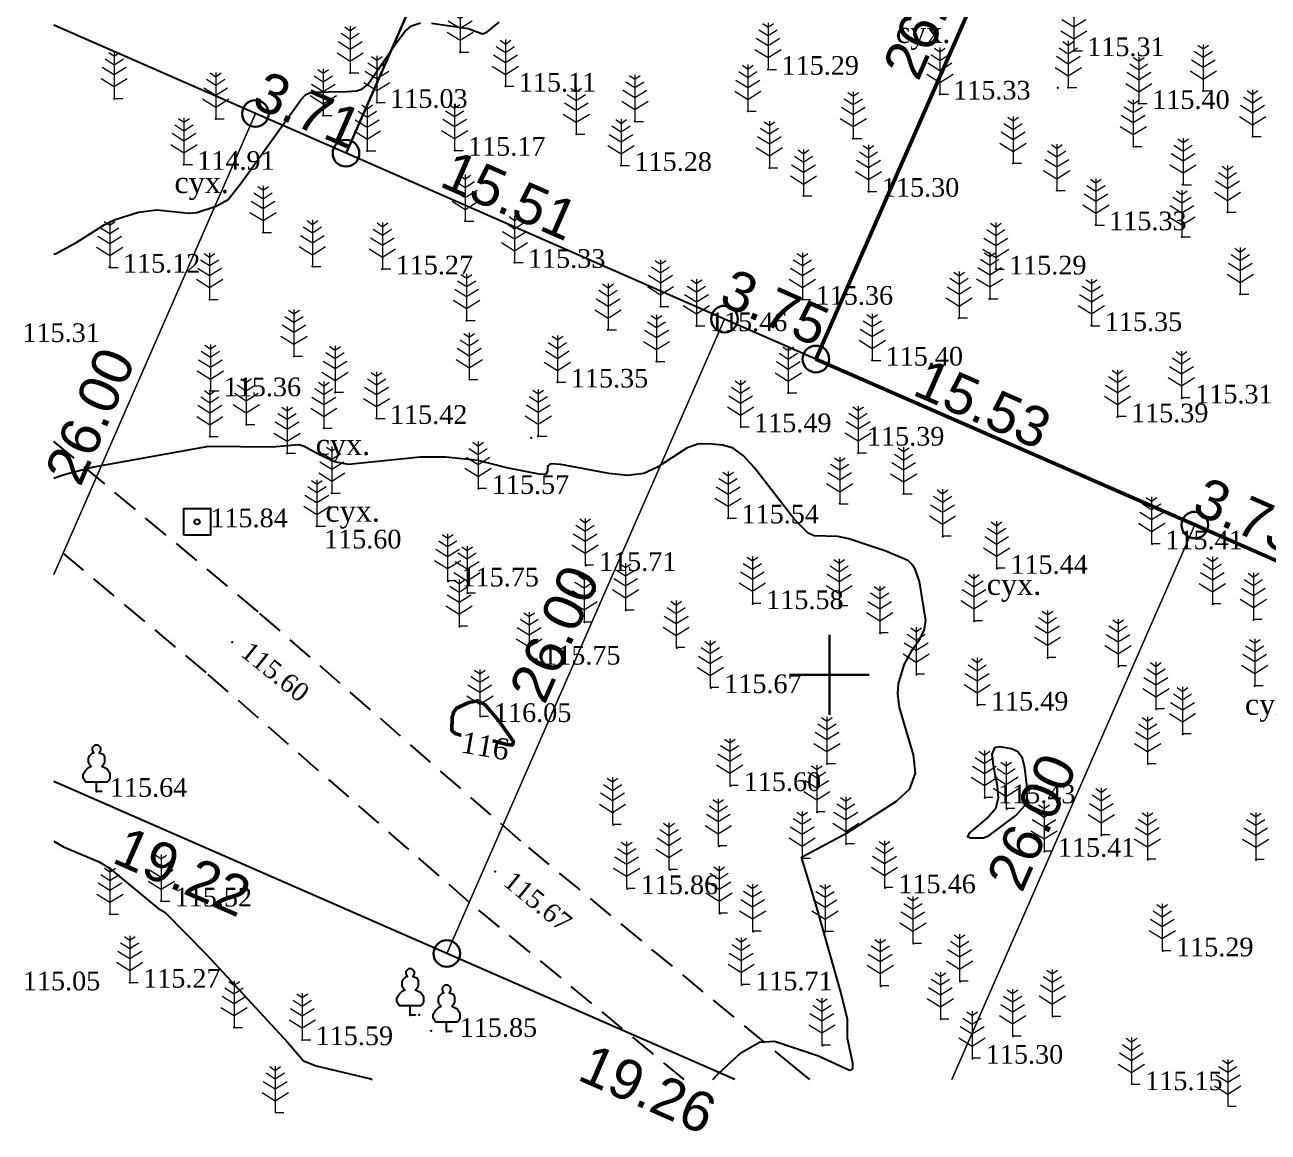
# Model space of a CAD drawing. Header units: millimetres. Extents: x 5405469 to 5405583, y 5524904 to 5525011.
# Drawn here: x 5405469.8 to 5405516.47, y 5524932.83 to 5524974.39 of the extents above; entities that cross this region are included whole.
import ezdxf
from ezdxf.enums import TextEntityAlignment as Align

# ---------------------------------------------------------------- set-up
doc = ezdxf.new("R2010")
doc.units = ezdxf.units.MM
doc.linetypes.add('DASHEDX2', pattern=[1.5, 1, -0.5])
doc.layers.add('11900000', color=1, linetype='Continuous', lineweight=30)
doc.layers.add('ТОЧКИ', color=7, linetype='Continuous', lineweight=30)
for name, color, linetype in [('SC007', 7, 'Continuous'), ('горизонтали', 42, 'Continuous'), ('дороги', 7, 'Continuous'), ('Ділянки_Межі', 10, 'Continuous'), ('надписи', 7, 'Continuous'), ('отметки', 7, 'Continuous'), ('промеры', 185, 'Continuous'), ('Растительность', 7, 'Continuous')]:
    doc.layers.add(name, color=color, linetype=linetype)
doc.styles.get("Standard").update_dxf_attribs({"font": 'arial.ttf'})
doc.styles.add('times', font='times.ttf')

# ---------------------------------------------------------------- blocks, each defined once
blk = doc.blocks.new('SYMBOL902')
at = {"layer": 'SC007'}
blk.add_lwpolyline([(-1.25, -1.25), (-1.25, 1.25), (1.25, 1.25), (1.25, -1.25)], close=True, dxfattribs=at)
blk.add_circle((0, 0), 0.25, dxfattribs=at)
blk = doc.blocks.new('A$C51FE15A3')
at = {"layer": 'Растительность', "color": 94, "lineweight": 0}
for points in [[(-0.343, 1.489), (0, 1.267), (0.343, 1.489)], [(-0.201, 1.726), (0, 1.584), (0.201, 1.726)], [(0, 1.75), (0, 0), (0.319, 0)], [(-0.447, 1.172), (0, 0.895), (0.447, 1.172)], [(-0.493, 0.753), (0, 0.444), (0.493, 0.753)]]:
    blk.add_lwpolyline(points, dxfattribs=at)
blk = doc.blocks.new('A$C2ACB5305')
at = {"layer": 'Растительность'}
blk.add_lwpolyline([(0.2, 0), (0.2, 0), (0, 0), (0, 0.35), (-0.4, 0.35), (-0.5, 0.5), (-0.5, 0.65), (-0.4, 0.8), (-0.3, 0.9), (-0.2, 0.95), (-0.25, 1), (-0.3, 1.1), (-0.3, 1.25), (-0.25, 1.35), (-0.15, 1.45), (-0.1, 1.45), (-0.15, 1.55), (-0.15, 1.65), (-0.05, 1.75), (0.05, 1.75), (0.15, 1.65), (0.15, 1.55), (0.1, 1.45), (0.25, 1.4), (0.3, 1.3), (0.3, 1.1), (0.25, 1), (0.2, 0.95), (0.4, 0.85), (0.5, 0.7), (0.5, 0.5), (0.45, 0.4), (0.4, 0.35), (0, 0.35)], dxfattribs=at)

msp = doc.modelspace()

# ---------------------------------------------------------------- linework, layer by layer
at = {"layer": '11900000', "color": 7}
for points in [[(5405500, 5524948.5, 0), (5405500, 5524951.5, 0)], [(5405500, 5524948.5, 0), (5405500, 5524951.5, 0)], [(5405498.5, 5524950, 0), (5405501.5, 5524950, 0)], [(5405498.5, 5524950, 0), (5405501.5, 5524950, 0)]]:
    msp.add_polyline3d(points, dxfattribs=at)
at = {"layer": 'горизонтали', "color": 32}
for points in [[(5405485.057, 5524974.462, 115), (5405486.437, 5524974.252, 115), (5405486.977, 5524974.052, 115), (5405487.137, 5524974.112, 115), (5405487.607, 5524974.492, 115)], [(5405470.883, 5524965.787, 115), (5405470.967, 5524965.812, 115), (5405471.747, 5524966.242, 115), (5405472.797, 5524966.902, 115), (5405473.187, 5524967.092, 115), (5405474.057, 5524967.362, 115), (5405474.747, 5524967.452, 115), (5405475.947, 5524967.322, 115), (5405476.257, 5524967.352, 115), (5405476.977, 5524967.592, 115), (5405477.427, 5524967.842, 115), (5405477.927, 5524968.472, 115), (5405480.167, 5524971.592, 115), (5405480.337, 5524971.772, 115), (5405480.547, 5524971.872, 115), (5405481.897, 5524971.892, 115), (5405482.247, 5524971.922, 115), (5405482.467, 5524971.992, 115), (5405482.677, 5524972.152, 115), (5405483.767, 5524973.742, 115), (5405484.077, 5524974.152, 115), (5405484.317, 5524974.362, 115), (5405484.647, 5524974.472, 115)], [(5405495.622, 5524934.801, 115.5), (5405495.837, 5524935.032, 115.5), (5405496.677, 5524935.802, 115.5), (5405497.377, 5524936.212, 115.5), (5405497.947, 5524936.242, 115.5), (5405499.597, 5524935.692, 115.5), (5405500.757, 5524935.152, 115.5), (5405500.887, 5524935.212, 115.5), (5405500.887, 5524935.422, 115.5), (5405500.677, 5524936.352, 115.5), (5405500.687, 5524937.072, 115.5), (5405500.437, 5524938.082, 115.5), (5405499.527, 5524941.262, 115.5), (5405498.957, 5524943.152, 115.5), (5405500.647, 5524944.052, 115.5), (5405502.517, 5524945.252, 115.5), (5405503.027, 5524945.722, 115.5), (5405503.237, 5524946.302, 115.5), (5405503.157, 5524946.992, 115.5), (5405502.637, 5524948.772, 115.5), (5405502.567, 5524949.282, 115.5), (5405502.597, 5524949.652, 115.5), (5405502.807, 5524950.372, 115.5), (5405503.117, 5524950.942, 115.5), (5405503.407, 5524951.362, 115.5), (5405503.557, 5524951.672, 115.5), (5405503.617, 5524952.032, 115.5), (5405503.387, 5524953.502, 115.5), (5405503.227, 5524953.962, 115.5), (5405503.107, 5524954.142, 115.5), (5405502.947, 5524954.282, 115.5), (5405502.117, 5524954.632, 115.5), (5405500.727, 5524955.102, 115.5), (5405500.317, 5524955.192, 115.5), (5405499.427, 5524955.212, 115.5), (5405499.207, 5524955.312, 115.5), (5405498.697, 5524955.832, 115.5), (5405497.177, 5524957.772, 115.5), (5405496.777, 5524958.222, 115.5), (5405496.387, 5524958.502, 115.5), (5405496.007, 5524958.622, 115.5), (5405495.457, 5524958.672, 115.5), (5405495.067, 5524958.652, 115.5), (5405494.657, 5524958.512, 115.5), (5405493.547, 5524957.792, 115.5), (5405493.037, 5524957.552, 115.5), (5405492.427, 5524957.482, 115.5), (5405491.717, 5524957.552, 115.5), (5405489.917, 5524957.892, 115.5), (5405489.537, 5524957.912, 115.5), (5405489.417, 5524957.822, 115.5), (5405489.417, 5524957.632, 115.5), (5405489.357, 5524957.532, 115.5), (5405489.167, 5524957.512, 115.5), (5405487.897, 5524957.762, 115.5), (5405486.817, 5524958.042, 115.5), (5405485.597, 5524958.172, 115.5), (5405484.637, 5524958.162, 115.5), (5405481.947, 5524957.892, 115.5), (5405481.427, 5524957.992, 115.5), (5405480.827, 5524958.262, 115.5), (5405480.277, 5524958.572, 115.5), (5405480.077, 5524958.632, 115.5), (5405479.087, 5524958.542, 115.5), (5405476.687, 5524958.562, 115.5), (5405472.377, 5524957.792, 115.5), (5405471.267, 5524957.502, 115.5), (5405470.883, 5524957.37, 115.5)], [(5405470.883, 5524943.751, 115.5), (5405471.247, 5524943.542, 115.5), (5405472.587, 5524942.982, 115.5), (5405472.977, 5524942.742, 115.5), (5405474.787, 5524941.242, 115.5), (5405475.057, 5524941.092, 115.5), (5405476.617, 5524939.502, 115.5), (5405479.657, 5524936.202, 115.5), (5405480.257, 5524935.502, 115.5), (5405480.727, 5524935.322, 115.5), (5405482.787, 5524934.832, 115.5), (5405482.836, 5524934.801, 115.5)]]:
    msp.add_polyline3d(points, dxfattribs=at)
at = {"layer": 'горизонтали', "color": 32, "lineweight": 50}
for points in [[(5405485.837, 5524948.412, 116), (5405485.897, 5524948.602, 116), (5405486.007, 5524948.742, 116), (5405486.467, 5524948.962, 116), (5405486.797, 5524949.022, 116), (5405487.067, 5524948.882, 116), (5405487.597, 5524948.272, 116), (5405488.137, 5524947.492, 116), (5405488.107, 5524947.362, 116), (5405487.897, 5524947.382, 116), (5405487.372, 5524947.522, 116)], [(5405486.182, 5524947.73, 116), (5405486.167, 5524947.732, 116), (5405485.947, 5524947.792, 116), (5405485.827, 5524947.912, 116), (5405485.837, 5524948.412, 116), (5405485.837, 5524948.412, 116)]]:
    msp.add_polyline3d(points, dxfattribs=at)
at = {"layer": 'горизонтали', "color": 32}
msp.add_polyline3d([(5405505.787, 5524943.882, 115.5), (5405506.007, 5524943.962, 115.5), (5405506.997, 5524944.722, 115.5), (5405507.357, 5524945.102, 115.5), (5405507.427, 5524945.242, 115.5), (5405507.417, 5524945.872, 115.5), (5405507.337, 5524946.502, 115.5), (5405507.247, 5524946.872, 115.5), (5405507.077, 5524947.102, 115.5), (5405506.837, 5524947.222, 115.5), (5405506.407, 5524947.292, 115.5), (5405506.197, 5524947.252, 115.5), (5405506.107, 5524947.022, 115.5), (5405506.147, 5524946.602, 115.5), (5405506.307, 5524945.832, 115.5), (5405506.337, 5524945.362, 115.5), (5405506.237, 5524944.972, 115.5), (5405505.977, 5524944.672, 115.5), (5405505.257, 5524944.062, 115.5), (5405505.187, 5524943.932, 115.5), (5405505.297, 5524943.872, 115.5), (5405505.787, 5524943.882, 115.5)], close=True, dxfattribs=at)
at = {"layer": 'дороги', "color": 7, "linetype": 'DASHEDX2', "elevation": 112.707}
for points in [[(5405499.271, 5524934.801), (5405498.739, 5524935.236), (5405488.419, 5524943.754), (5405478.555, 5524952.36), (5405470.883, 5524958.757)], [(5405494.553, 5524934.801), (5405486.477, 5524941.466), (5405476.607, 5524950.078), (5405470.883, 5524954.851)]]:
    msp.add_lwpolyline(points, dxfattribs=at)
at = {"layer": 'Ділянки_Межі', "lineweight": 25}
for points in [[(5405475.047, 5525008.554), (5405482.819, 5525005.178), (5405480.011, 5524998.766), (5405492.281, 5524993.391), (5405481.853, 5524969.573), (5405478.451, 5524971.063), (5405470.883, 5524974.376)], [(5405496.447, 5524934.801), (5405485.638, 5524939.534), (5405470.883, 5524945.994)]]:
    msp.add_lwpolyline(points, dxfattribs=at)
msp.add_lwpolyline([(5405481.853, 5524969.573), (5405492.281, 5524993.391), (5405509.94, 5524985.659), (5405499.497, 5524961.849), (5405496.065, 5524963.351)], close=True, dxfattribs=at)
at = {"layer": 'Ділянки_Межі', "lineweight": 50}
msp.add_lwpolyline([(5405499.497, 5524961.849), (5405509.94, 5524985.659), (5405527.584, 5524977.934), (5405517.141, 5524954.124), (5405513.725, 5524955.62)], close=True, dxfattribs=at)
at = {"layer": 'Ділянки_Межі', "lineweight": 0}
for points in [[(5405470.883, 5524974.376), (5405478.451, 5524971.063), (5405470.883, 5524953.766)], [(5405470.883, 5524953.766), (5405478.451, 5524971.063), (5405481.853, 5524969.573), (5405496.065, 5524963.351), (5405485.638, 5524939.534), (5405470.883, 5524945.994)], [(5405485.638, 5524939.534), (5405496.065, 5524963.351), (5405499.497, 5524961.849), (5405513.725, 5524955.62), (5405504.593, 5524934.801)], [(5405504.593, 5524934.801), (5405513.725, 5524955.62), (5405517.141, 5524954.124), (5405531.332, 5524947.911), (5405525.592, 5524934.801)], [(5405496.447, 5524934.801), (5405485.638, 5524939.534)]]:
    msp.add_lwpolyline(points, dxfattribs=at)
at = {"layer": 'отметки', "color": 7}
for p in [(5405486.137, 5524973.371, 115.078), (5405509.18, 5524973.42, 115.308), (5405497.704, 5524972.72, 115.286), (5405482.013, 5524972.591, 114.962), (5405487.84, 5524972.088, 115.113), (5405504.147, 5524971.79, 115.325), (5405508.573, 5524972.034, 115.33), (5405508.97, 5524972.036, 115.329), (5405514.039, 5524971.913, 115.348), (5405473.151, 5524971.631, 114.707), (5405473.162, 5524971.619, 114.693), (5405483.012, 5524971.478, 115.028), (5405511.622, 5524971.438, 115.402), (5405476.961, 5524970.864, 114.907), (5405481.001, 5524970.988, 115.045), (5405492.698, 5524970.772, 115.174), (5405496.936, 5524971.147, 115.201), (5405490.505, 5524970.29, 115.208), (5405500.899, 5524970.128, 115.353), (5405511.415, 5524969.825, 115.357), (5405515.894, 5524970.205, 115.407), (5405482.649, 5524969.664, 115.132), (5405485.935, 5524969.682, 115.165), (5405475.767, 5524969.152, 114.911), (5405492.183, 5524969.113, 115.276), (5405497.753, 5524969.03, 115.289), (5405506.904, 5524969.197, 115.365), (5405499.025, 5524967.97, 115.259), (5405501.471, 5524968.142, 115.302), (5405508.538, 5524968.173, 115.355), (5405513.277, 5524968.395, 115.392), (5405486.333, 5524967.018, 115.26), (5405514.95, 5524967.357, 115.315), (5405478.739, 5524966.605, 115.074), (5405510.006, 5524966.884, 115.333), (5405513.235, 5524966.436, 115.358), (5405472.978, 5524965.292, 115.12), (5405480.594, 5524965.322, 115.182), (5405483.216, 5524965.227, 115.271), (5405488.184, 5524965.473, 115.326), (5405506.247, 5524965.223, 115.29), (5405515.429, 5524964.284, 115.223), (5405476.733, 5524964.089, 115.151), (5405493.661, 5524963.824, 115.374), (5405498.986, 5524964.088, 115.358), (5405506.018, 5524964.106, 115.355), (5405486.379, 5524963.299, 115.295), (5405504.866, 5524963.386, 115.315), (5405491.687, 5524962.941, 115.329), (5405495.015, 5524963.098, 115.463), (5405509.841, 5524963.102, 115.351), (5405479.901, 5524961.959, 115.216), (5405493.513, 5524961.756, 115.453), (5405501.612, 5524961.802, 115.401), (5405486.484, 5524961.085, 115.311), (5405489.793, 5524960.981, 115.354), (5405476.759, 5524960.654, 115.36), (5405481.445, 5524960.599, 115.313), (5405498.457, 5524960.578, 115.406), (5405513.234, 5524960.383, 115.306), (5405483.002, 5524959.615, 115.422), (5405510.825, 5524959.675, 115.385), (5405478.113, 5524959.389, 115.394), (5405481.015, 5524959.255, 115.456), (5405496.673, 5524959.304, 115.488), (5405476.744, 5524958.945, 115.455), (5405488.806, 5524958.892, 115.408), (5405489.067, 5524958.958, 115.45), (5405479.64, 5524958.321, 115.526), (5405501.077, 5524958.334, 115.391), (5405481.322, 5524956.818, 115.546), (5405486.827, 5524956.986, 115.569), (5405502.787, 5524956.792, 115.395), (5405500.39, 5524956.425, 115.46), (5405496.2, 5524955.88, 115.544), (5405480.755, 5524955.573, 115.604), (5405504.259, 5524955.194, 115.456), (5405512.115, 5524954.909, 115.414), (5405490.852, 5524954.098, 115.71), (5405506.296, 5524953.987, 115.444), (5405485.688, 5524953.515, 115.75), (5405486.416, 5524953.064, 115.729), (5405497.129, 5524952.664, 115.578), (5405500.383, 5524952.575, 115.59), (5405514.395, 5524952.65, 115.346), (5405492.365, 5524952.421, 115.701), (5405486.117, 5524951.806, 115.787), (5405490.805, 5524951.972, 115.707), (5405505.44, 5524952.006, 115.433), (5405515.931, 5524952.058, 115.302), (5405477.581, 5524951.219, 115.596), (5405501.911, 5524951.555, 115.569), (5405494.275, 5524951.004, 115.729), (5405488.755, 5524950.58, 115.753), (5405508.201, 5524950.635, 115.465), (5405510.856, 5524950.314, 115.404), (5405503.277, 5524950.01, 115.466), (5405495.552, 5524949.511, 115.674), (5405515.977, 5524949.577, 115.353), (5405505.567, 5524948.856, 115.486), (5405486.906, 5524948.427, 116.05), (5405512.272, 5524948.707, 115.361), (5405513.276, 5524947.77, 115.317), (5405499.924, 5524946.65, 115.608), (5405511.964, 5524946.65, 115.383), (5405472.486, 5524945.62, 115.639), (5405496.285, 5524945.835, 115.598), (5405505.833, 5524945.375, 115.429), (5405499.548, 5524944.84, 115.549), (5405506.662, 5524944.969, 115.522), (5405491.891, 5524944.363, 115.879), (5405510.22, 5524943.974, 115.341), (5405495.858, 5524943.561, 115.656), (5405500.637, 5524943.647, 115.486), (5405508.079, 5524943.367, 115.412), (5405498.996, 5524943.104, 115.498), (5405511.959, 5524943.066, 115.351), (5405516.027, 5524943.053, 115.268), (5405487.448, 5524942.61, 115.672), (5405494.009, 5524942.679, 115.747), (5405492.418, 5524941.965, 115.86), (5405502.091, 5524941.999, 115.461), (5405474.918, 5524941.502, 115.524), (5405472.992, 5524941.013, 115.4), (5405495.886, 5524941.042, 115.632), (5405497.142, 5524940.364, 115.647), (5405499.857, 5524940.358, 115.497), (5405503.161, 5524939.913, 115.424), (5405512.517, 5524939.631, 115.291), (5405473.735, 5524938.453, 115.267), (5405496.716, 5524938.354, 115.709), (5405501.929, 5524938.316, 115.443), (5405504.906, 5524938.485, 115.374), (5405484.257, 5524937.224, 115.766), (5405484.598, 5524937.235, 115.868), (5405508.389, 5524937.169, 115.265), (5405477.652, 5524936.759, 115.284), (5405504.192, 5524937.072, 115.32), (5405480.213, 5524936.298, 115.587), (5405485.047, 5524936.636, 115.768), (5405485.622, 5524936.608, 115.847), (5405506.897, 5524936.433, 115.304), (5405499.743, 5524936.083, 115.546), (5405505.373, 5524935.601, 115.302)]:
    msp.add_point(p, dxfattribs=at)
at = {"layer": 'ТОЧКИ'}
for centre in [(5405478.451, 5524971.063, 107.24), (5405481.853, 5524969.573, 107.24), (5405496.065, 5524963.351, 107.24), (5405499.497, 5524961.849, 107.24), (5405513.725, 5524955.62, 107.24), (5405485.638, 5524939.534)]:
    msp.add_circle(centre, 0.5, dxfattribs=at)

# ---------------------------------------------------------------- block references
at = {"layer": 'отметки', "color": 7, "xscale": 0.400000000372529, "yscale": 0.400000000372529, "zscale": 0.400000000372529}
msp.add_blockref('SYMBOL902', (5405476.26, 5524955.74, 115.84), dxfattribs=at)
at = {"layer": 'Растительность', "color": 7}
for name, p in [('A$C51FE15A3', (5405486.14, 5524973.37, 115.08)), ('A$C51FE15A3', (5405509.18, 5524973.42, 115.31)), ('A$C51FE15A3', (5405482.01, 5524972.59, 114.96)), ('A$C51FE15A3', (5405497.7, 5524972.72, 115.29)), ('A$C51FE15A3', (5405487.84, 5524972.09, 115.11)), ('A$C51FE15A3', (5405508.97, 5524972.04, 115.33)), ('A$C51FE15A3', (5405514.04, 5524971.91, 115.35)), ('A$C51FE15A3', (5405473.15, 5524971.63, 114.71)), ('A$C51FE15A3', (5405483.01, 5524971.48, 115.03)), ('A$C51FE15A3', (5405504.15, 5524971.79, 115.33)), ('A$C51FE15A3', (5405511.62, 5524971.44, 115.4)), ('A$C51FE15A3', (5405476.96, 5524970.86, 114.91)), ('A$C51FE15A3', (5405481, 5524970.99, 115.05)), ('A$C51FE15A3', (5405496.94, 5524971.15, 115.2)), ('A$C51FE15A3', (5405492.7, 5524970.77, 115.17)), ('A$C51FE15A3', (5405490.5, 5524970.29, 115.21)), ('A$C51FE15A3', (5405500.9, 5524970.13, 115.35)), ('A$C51FE15A3', (5405515.89, 5524970.2, 115.41)), ('A$C51FE15A3', (5405482.65, 5524969.66, 115.13)), ('A$C51FE15A3', (5405485.93, 5524969.68, 115.17)), ('A$C51FE15A3', (5405511.41, 5524969.83, 115.36)), ('A$C51FE15A3', (5405475.77, 5524969.15, 114.91)), ('A$C51FE15A3', (5405492.18, 5524969.11, 115.28)), ('A$C51FE15A3', (5405497.75, 5524969.03, 115.29)), ('A$C51FE15A3', (5405506.9, 5524969.2, 115.37)), ('A$C51FE15A3', (5405501.47, 5524968.14, 115.3)), ('A$C51FE15A3', (5405508.54, 5524968.17, 115.35)), ('A$C51FE15A3', (5405513.28, 5524968.39, 115.39)), ('A$C51FE15A3', (5405499.03, 5524967.97, 115.26)), ('A$C51FE15A3', (5405514.95, 5524967.36, 115.32)), ('A$C51FE15A3', (5405486.33, 5524967.02, 115.26)), ('A$C51FE15A3', (5405510.01, 5524966.88, 115.33)), ('A$C51FE15A3', (5405478.74, 5524966.6, 115.07)), ('A$C51FE15A3', (5405513.24, 5524966.44, 115.36)), ('A$C51FE15A3', (5405472.98, 5524965.29, 115.12)), ('A$C51FE15A3', (5405480.59, 5524965.32, 115.18)), ('A$C51FE15A3', (5405488.18, 5524965.47, 115.33)), ('A$C51FE15A3', (5405483.22, 5524965.23, 115.27)), ('A$C51FE15A3', (5405506.25, 5524965.22, 115.29)), ('A$C51FE15A3', (5405476.73, 5524964.09, 115.15)), ('A$C51FE15A3', (5405498.99, 5524964.09, 115.36)), ('A$C51FE15A3', (5405506.02, 5524964.11, 115.35)), ('A$C51FE15A3', (5405515.43, 5524964.28, 115.22)), ('A$C51FE15A3', (5405493.66, 5524963.82, 115.37)), ('A$C51FE15A3', (5405504.87, 5524963.39, 115.31)), ('A$C51FE15A3', (5405486.38, 5524963.3, 115.29)), ('A$C51FE15A3', (5405491.69, 5524962.94, 115.33)), ('A$C51FE15A3', (5405495.01, 5524963.1, 115.46)), ('A$C51FE15A3', (5405509.84, 5524963.1, 115.35)), ('A$C51FE15A3', (5405479.9, 5524961.96, 115.22)), ('A$C51FE15A3', (5405493.51, 5524961.76, 115.45)), ('A$C51FE15A3', (5405501.61, 5524961.8, 115.4)), ('A$C51FE15A3', (5405486.48, 5524961.08, 115.31)), ('A$C51FE15A3', (5405476.76, 5524960.65, 115.36)), ('A$C51FE15A3', (5405481.44, 5524960.6, 115.31)), ('A$C51FE15A3', (5405489.79, 5524960.98, 115.35)), ('A$C51FE15A3', (5405498.46, 5524960.58, 115.41)), ('A$C51FE15A3', (5405513.22, 5524960.4, 115.31)), ('A$C51FE15A3', (5405510.82, 5524959.7, 115.39)), ('A$C51FE15A3', (5405478.11, 5524959.39, 115.39)), ('A$C51FE15A3', (5405481.02, 5524959.25, 115.46)), ('A$C51FE15A3', (5405483, 5524959.62, 115.42)), ('A$C51FE15A3', (5405496.67, 5524959.3, 115.49)), ('A$C51FE15A3', (5405476.74, 5524958.94, 115.46)), ('A$C51FE15A3', (5405489.07, 5524958.96, 115.45)), ('A$C51FE15A3', (5405479.64, 5524958.32, 115.53)), ('A$C51FE15A3', (5405501.08, 5524958.33, 115.39)), ('A$C51FE15A3', (5405486.81, 5524957, 115.57)), ('A$C51FE15A3', (5405481.32, 5524956.82, 115.55)), ('A$C51FE15A3', (5405500.39, 5524956.42, 115.46)), ('A$C51FE15A3', (5405502.79, 5524956.79, 115.4)), ('A$C51FE15A3', (5405480.76, 5524955.57, 115.6)), ('A$C51FE15A3', (5405496.2, 5524955.88, 115.54)), ('A$C51FE15A3', (5405504.25, 5524955.21, 115.46)), ('A$C51FE15A3', (5405512.1, 5524954.93, 115.42)), ('A$C51FE15A3', (5405490.83, 5524954.12, 115.71)), ('A$C51FE15A3', (5405506.28, 5524954.01, 115.44)), ('A$C51FE15A3', (5405485.67, 5524953.54, 115.75)), ('A$C51FE15A3', (5405486.4, 5524953.08, 115.73)), ('A$C51FE15A3', (5405497.11, 5524952.69, 115.58)), ('A$C51FE15A3', (5405514.38, 5524952.67, 115.35)), ('A$C51FE15A3', (5405492.35, 5524952.44, 115.7)), ('A$C51FE15A3', (5405500.37, 5524952.6, 115.59)), ('A$C51FE15A3', (5405486.1, 5524951.83, 115.79)), ('A$C51FE15A3', (5405490.79, 5524951.99, 115.71)), ('A$C51FE15A3', (5405505.43, 5524952.03, 115.43)), ('A$C51FE15A3', (5405515.92, 5524952.08, 115.3)), ('A$C51FE15A3', (5405501.89, 5524951.58, 115.57)), ('A$C51FE15A3', (5405494.25, 5524951.03, 115.73)), ('A$C51FE15A3', (5405488.73, 5524950.6, 115.75)), ('A$C51FE15A3', (5405508.19, 5524950.66, 115.47)), ('A$C51FE15A3', (5405510.84, 5524950.34, 115.4)), ('A$C51FE15A3', (5405503.26, 5524950.03, 115.47)), ('A$C51FE15A3', (5405495.53, 5524949.53, 115.67)), ('A$C51FE15A3', (5405515.97, 5524949.6, 115.35)), ('A$C51FE15A3', (5405505.55, 5524948.88, 115.49)), ('A$C51FE15A3', (5405512.26, 5524948.73, 115.36)), ('A$C51FE15A3', (5405486.88, 5524948.45, 116.05)), ('A$C51FE15A3', (5405513.26, 5524947.79, 115.32)), ('A$C51FE15A3', (5405499.91, 5524946.67, 115.61)), ('A$C51FE15A3', (5405511.95, 5524946.67, 115.38)), ('A$C51FE15A3', (5405496.26, 5524945.86, 115.6)), ('A$C2ACB5305', (5405472.486, 5524945.62, 115.639)), ('A$C51FE15A3', (5405505.82, 5524945.4, 115.43)), ('A$C51FE15A3', (5405499.53, 5524944.86, 115.55)), ('A$C51FE15A3', (5405506.64, 5524944.99, 115.52)), ('A$C51FE15A3', (5405491.86, 5524944.39, 115.88)), ('A$C51FE15A3', (5405510.21, 5524944, 115.34)), ('A$C51FE15A3', (5405495.83, 5524943.59, 115.66)), ('A$C51FE15A3', (5405500.62, 5524943.67, 115.49)), ('A$C51FE15A3', (5405508.06, 5524943.39, 115.41)), ('A$C51FE15A3', (5405498.98, 5524943.12, 115.5)), ('A$C51FE15A3', (5405511.94, 5524943.09, 115.35)), ('A$C51FE15A3', (5405516.01, 5524943.08, 115.27)), ('A$C51FE15A3', (5405493.98, 5524942.7, 115.75)), ('A$C51FE15A3', (5405492.39, 5524941.99, 115.86)), ('A$C51FE15A3', (5405502.07, 5524942.02, 115.46)), ('A$C51FE15A3', (5405474.918, 5524941.502, 115.524)), ('A$C51FE15A3', (5405472.992, 5524941.013, 115.4)), ('A$C51FE15A3', (5405495.86, 5524941.06, 115.63)), ('A$C51FE15A3', (5405497.12, 5524940.39, 115.65)), ('A$C51FE15A3', (5405499.84, 5524940.38, 115.5)), ('A$C51FE15A3', (5405503.14, 5524939.93, 115.42)), ('A$C51FE15A3', (5405512.5, 5524939.65, 115.29)), ('A$C51FE15A3', (5405473.735, 5524938.453, 115.267)), ('A$C51FE15A3', (5405496.69, 5524938.38, 115.71)), ('A$C51FE15A3', (5405501.91, 5524938.34, 115.44)), ('A$C51FE15A3', (5405504.89, 5524938.51, 115.37)), ('A$C2ACB5305', (5405484.257, 5524937.224, 115.766)), ('A$C51FE15A3', (5405504.17, 5524937.09, 115.32)), ('A$C51FE15A3', (5405508.37, 5524937.19, 115.27)), ('A$C51FE15A3', (5405477.652, 5524936.759, 115.284)), ('A$C2ACB5305', (5405485.622, 5524936.608, 115.847)), ('A$C51FE15A3', (5405506.88, 5524936.45, 115.31)), ('A$C51FE15A3', (5405480.213, 5524936.298, 115.587)), ('A$C51FE15A3', (5405499.72, 5524936.11, 115.55)), ('A$C51FE15A3', (5405505.36, 5524935.62, 115.3)), ('A$C51FE15A3', (5405511.34, 5524934.63, 115.15)), ('A$C51FE15A3', (5405479.196, 5524933.563, 115.152)), ('A$C51FE15A3', (5405514.96, 5524933.81, 115.01))]:
    msp.add_blockref(name, p, dxfattribs=at)

# ---------------------------------------------------------------- texts
at = {"layer": 'горизонтали', "color": 32, "lineweight": 50, "style": 'times'}
msp.add_text('116', height=0.8, rotation=350.0513, dxfattribs=at).set_placement((5405486.255, 5524947.881, 181.067), align=Align.TOP_LEFT)
at = {"layer": 'надписи', "color": 7, "style": 'times'}
for p in [(5405502.497, 5524974.513, 111.861), (5405475.412, 5524968.879, 111.861), (5405480.712, 5524959.045, 111.861), (5405481.081, 5524956.545, 111.861), (5405505.91, 5524953.797, 111.861), (5405515.602, 5524949.294, 111.861)]:
    msp.add_text('сух.', height=0.8, dxfattribs=at).set_placement(p, align=Align.TOP_LEFT)
at = {"layer": 'отметки', "color": 7, "style": 'times'}
for s, p in [('115.31', (5405509.68, 5524973.92, 115.308)), ('115.29', (5405498.204, 5524973.22, 115.286)), ('115.11', (5405488.34, 5524972.588, 115.113)), ('115.33', (5405504.647, 5524972.29, 115.325)), ('115.03', (5405483.512, 5524971.978, 115.028)), ('115.40', (5405512.122, 5524971.938, 115.402)), ('115.17', (5405486.435, 5524970.182, 115.165)), ('114.91', (5405476.267, 5524969.652, 114.911)), ('115.28', (5405492.683, 5524969.613, 115.276)), ('115.30', (5405501.971, 5524968.642, 115.302)), ('115.33', (5405510.506, 5524967.384, 115.333)), ('115.12', (5405473.478, 5524965.792, 115.12)), ('115.27', (5405483.716, 5524965.727, 115.271)), ('115.33', (5405488.684, 5524965.973, 115.326)), ('115.29', (5405506.747, 5524965.723, 115.29)), ('115.36', (5405499.486, 5524964.588, 115.358)), ('115.46', (5405495.515, 5524963.598, 115.463)), ('115.35', (5405510.341, 5524963.602, 115.351)), ('115.31', (5405469.703, 5524963.189, 115.315)), ('115.40', (5405502.112, 5524962.302, 115.401)), ('115.35', (5405490.293, 5524961.481, 115.354)), ('115.36', (5405477.259, 5524961.154, 115.36)), ('115.31', (5405513.734, 5524960.883, 115.306)), ('115.42', (5405483.502, 5524960.115, 115.422)), ('115.39', (5405511.325, 5524960.175, 115.385)), ('115.49', (5405497.173, 5524959.804, 115.488)), ('115.39', (5405501.412, 5524959.3, 115.391)), ('115.57', (5405487.327, 5524957.486, 115.569)), ('115.54', (5405496.7, 5524956.38, 115.544)), ('115.84', (5405476.758, 5524956.236, 115.844)), ('115.84', (5405476.758, 5524956.236, 115.844)), ('115.60', (5405481.027, 5524955.441, 115.604)), ('115.41', (5405512.615, 5524955.409, 115.414)), ('115.71', (5405491.352, 5524954.598, 115.71)), ('115.44', (5405506.796, 5524954.487, 115.444)), ('115.75', (5405486.188, 5524954.015, 115.75)), ('115.58', (5405497.629, 5524953.164, 115.578)), ('115.75', (5405489.255, 5524951.08, 115.753)), ('115.67', (5405496.052, 5524950.011, 115.674)), ('115.49', (5405506.067, 5524949.356, 115.486)), ('116.05', (5405487.406, 5524948.927, 116.05)), ('115.64', (5405472.986, 5524946.12, 115.639)), ('115.60', (5405496.785, 5524946.335, 115.598)), ('115.43', (5405506.333, 5524945.875, 115.429)), ('115.41', (5405508.579, 5524943.867, 115.412)), ('115.86', (5405492.918, 5524942.465, 115.86)), ('115.46', (5405502.591, 5524942.499, 115.461)), ('115.52', (5405475.418, 5524942.002, 115.524)), ('115.29', (5405513.017, 5524940.131, 115.291)), ('115.05', (5405469.721, 5524938.855, 115.053)), ('115.27', (5405474.235, 5524938.953, 115.267)), ('115.71', (5405497.216, 5524938.854, 115.709)), ('115.59', (5405480.713, 5524936.798, 115.587)), ('115.85', (5405486.122, 5524937.108, 115.847)), ('115.30', (5405505.873, 5524936.101, 115.302)), ('115.15', (5405511.858, 5524935.107, 115.148))]:
    msp.add_text(s, height=0.7, dxfattribs=at).set_placement(p, align=Align.TOP_LEFT)
for s, rotation, p in [('115.60', 321.209, (5405478.284, 5524951.295, 115.596)), ('115.67', 320.8052, (5405488.151, 5524942.682, 115.672))]:
    msp.add_text(s, height=0.7, rotation=rotation, dxfattribs=at).set_placement(p, align=Align.TOP_LEFT)
at = {"layer": 'промеры', "char_height": 1.5, "attachment_point": 1}
for s, insert, rotation in [('26.00', (5405501.965, 5524972.833, 107.24), 66.3795), ('3.71', (5405478.858, 5524972.716), 336.3558), ('15.51', (5405485.907, 5524969.732), 336.3558), ('3.75', (5405496.397, 5524965.293), 336.3558), ('26.00', (5405470.501, 5524957.613), 66.3795), ('15.53', (5405503.666, 5524961.907), 336.3558), ('3.73', (5405514.156, 5524957.467), 336.3558), ('26.00', (5405487.936, 5524949.44), 66.3795), ('26.00', (5405505.857, 5524942.377), 66.3795), ('19.22', (5405473.616, 5524944.351), 336.3558), ('19.26', (5405491.086, 5524936.192), 336.3558)]:
    msp.add_mtext(s, dxfattribs=dict(at, insert=insert, rotation=rotation))

doc.saveas('drawing.dxf')
